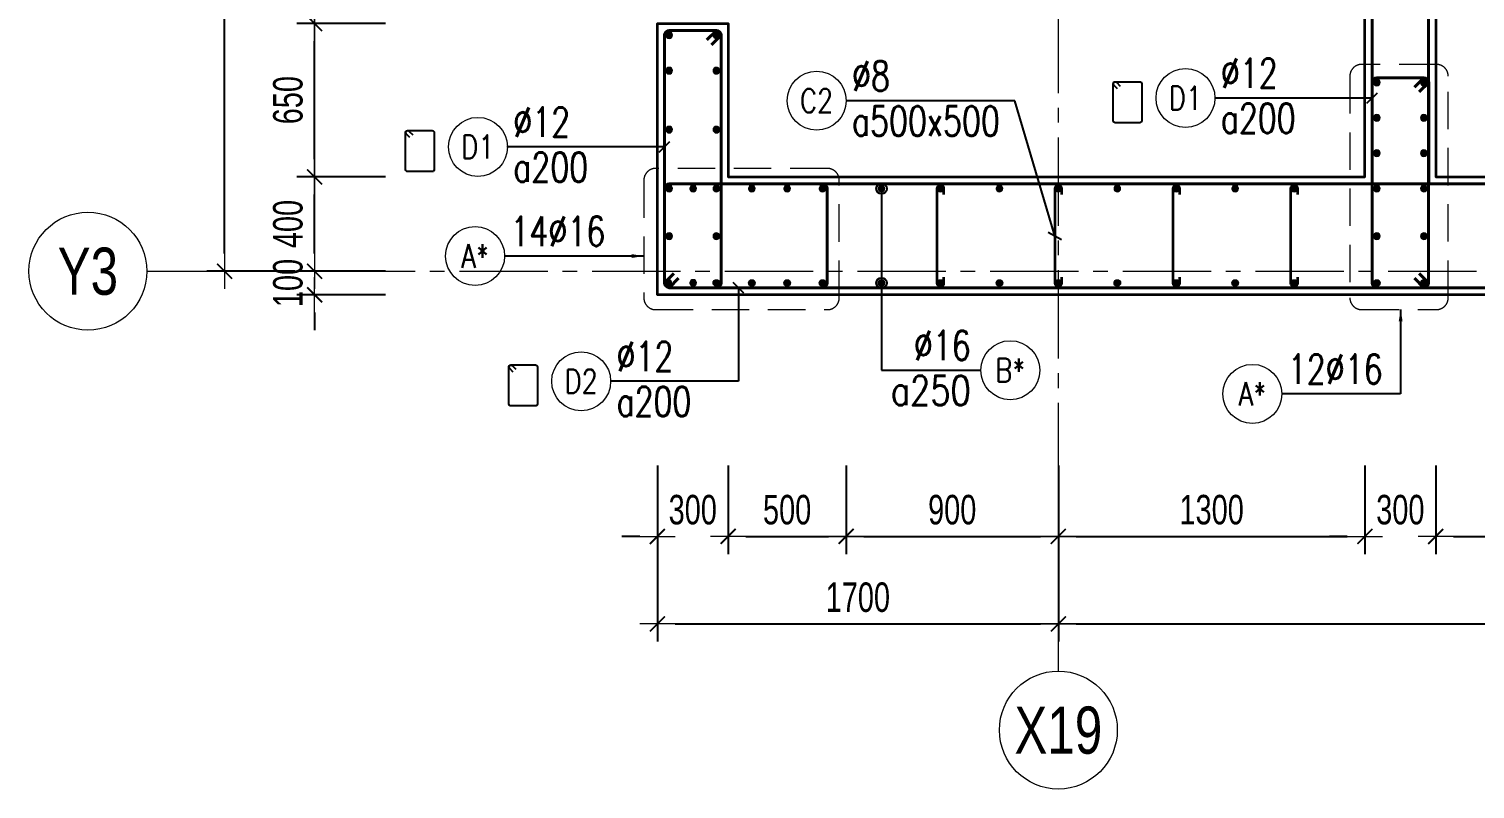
# Model space of a CAD drawing. Header units: millimetres. Extents: x 738475 to 1279438, y -34239 to 156422.
# Drawn here: x 1081747 to 1087879, y 22751 to 25973 of the extents above; entities that cross this region are included whole.
import ezdxf
from ezdxf.enums import TextEntityAlignment as Align

# ---------------------------------------------------------------- set-up
doc = ezdxf.new("R2010")
doc.units = ezdxf.units.MM
doc.header["$MEASUREMENT"] = 0
for name, pattern in [('HIDDEN2', [4.7625, 3.175, -1.5875]), ('HT_Dim Grid$0$CENTER2', [1.125, 0.75, -0.125, 0.125, -0.125]), ('HT_Grid$0$CENTER2', [1.125, 0.75, -0.125, 0.125, -0.125])]:
    doc.linetypes.add(name, pattern=pattern)
doc.layers.get('0').update_dxf_attribs({"lineweight": 20})
doc.layers.get('Defpoints').update_dxf_attribs({"color": 151, "lineweight": 9})
for name, color, linetype, lineweight in [('HT_Dim Grid$0$NDC_S_AXIS', 5, 'HT_Dim Grid$0$CENTER2', 13), ('HT_Dim Grid$0$NDC_S_SYMBOL', 1, 'Continuous', 15), ('HT_Dim Grid$0$NDC_S_TEXT SYMBOL', 7, 'Continuous', 20), ('HT_Grid$0$NDC_S_AXIS', 5, 'HT_Grid$0$CENTER2', 13), ('KC-LEADER', 153, 'Continuous', 18), ('KC-THEP', 6, 'Continuous', 40), ('NDC_S_DIM', 1, 'Continuous', 15), ('NDC_S_HIDDEN', 8, 'HIDDEN2', 13), ('NDC_S_LEADER', 1, 'Continuous', 15), ('NDC_S_REBAR', 4, 'Continuous', 35), ('NDC_S_STIRRUP', 4, 'Continuous', 40), ('NDC_S_VN TEXT', 7, 'Continuous', 20), ('NDC_S_WALL', 6, 'Continuous', 35)]:
    doc.layers.add(name, color=color, linetype=linetype, lineweight=lineweight)
doc.layers.add('Ligature', color=1, linetype='Continuous')
doc.styles.add('HT_Dim Grid$0$NDC_ANNO', font='', dxfattribs={"width": 0.8})
doc.styles.add('NDC_ARIAL', font='arial.ttf', dxfattribs={"width": 0.85})
doc.styles.add('NDC_DIM', font='', dxfattribs={"width": 0.75})
doc.styles.add('NDC_EN TXT', font='romans.shx', dxfattribs={"width": 0.8})
doc.styles.get('HT_Dim Grid$0$NDC_ANNO').set_extended_font_data('Dotum')
doc.styles.get('NDC_DIM').set_extended_font_data('Dotum')
doc.dimstyles.new('NDC_1-50', dxfattribs={"dimscale": 50, "dimtxt": 2.5, "dimasz": 1, "dimexe": 1.5, "dimexo": 0, "dimgap": 0.8, "dimtad": 1, "dimdec": 0, "dimdsep": 46, "dimtxsty": 'NDC_ARIAL', "dimblk": 'DIMMARK', "dimcen": 49999.938995, "dimdle": 1.5, "dimclrd": 1, "dimclre": 1, "dimclrt": 3, "dimadec": 0, "dimazin": 0, "dimtfac": 1, "dimtdec": 0, "dimtix": 1, "dimtmove": 2, "dimatfit": 3, "dimfxl": 1, "dimarcsym": 0})
doc.dimstyles.new('NDC_dim_30', dxfattribs={"dimscale": 30, "dimtxt": 2.5, "dimasz": 1.5, "dimexe": 1.5, "dimexo": 2.5, "dimgap": 1, "dimtad": 1, "dimdec": 0, "dimzin": 0, "dimdsep": 46, "dimtxsty": 'NDC_DIM', "dimblk": 'DIMMARK', "dimcen": 0.09, "dimdle": 1.2, "dimclrd": 1, "dimclre": 1, "dimclrt": 3, "dimadec": 0, "dimazin": 0, "dimtfac": 1, "dimtdec": 0, "dimtix": 1, "dimtofl": 0, "dimtmove": 0, "dimatfit": 3, "dimfxl": 6, "dimfxlon": 1, "dimtolj": 1, "dimtzin": 0, "dimarcsym": 0})
doc.dimstyles.new('NDC_dim_50', dxfattribs={"dimscale": 50, "dimtxt": 2.5, "dimasz": 1.5, "dimexe": 1.5, "dimexo": 2.5, "dimgap": 1, "dimtad": 1, "dimdec": 0, "dimzin": 0, "dimdsep": 46, "dimtxsty": 'NDC_DIM', "dimblk": 'DIMMARK', "dimcen": 0.09, "dimdle": 1.2, "dimclrd": 1, "dimclre": 1, "dimclrt": 3, "dimadec": 0, "dimazin": 0, "dimtfac": 1, "dimtdec": 0, "dimtix": 1, "dimtofl": 0, "dimtmove": 0, "dimatfit": 3, "dimfxl": 6, "dimfxlon": 1, "dimtolj": 1, "dimtzin": 0, "dimarcsym": 0})

# ---------------------------------------------------------------- blocks, each defined once
blk = doc.blocks.new('THEP')
at = {"layer": 'KC-LEADER', "color": 6}
blk.add_circle((0, 0), 14, dxfattribs=at)
at = {"layer": 'KC-THEP'}
for p, q in [((-14, 0), (14, 0)), ((9.9, 9.9), (-9.9, -9.9)), ((-9.9, 9.9), (9.9, -9.9)), ((0, 14), (0, -14))]:
    blk.add_line(p, q, dxfattribs=at)
blk = doc.blocks.new('DIMMARK')
at = {"layer": 'NDC_S_DIM', "color": 1}
blk.add_line((-1.5, 0), (1, 0), dxfattribs=at)
at = {"layer": 'NDC_S_DIM', "color": 2, "const_width": 0.1}
blk.add_lwpolyline([(-0.424, -0.424), (0.424, 0.424)], dxfattribs=at)
blk = doc.blocks.new('*U13')
blk.add_circle((-2.5, 0), 2.5)
at = {"layer": 'NDC_S_VN TEXT', "color": 3, "style": 'NDC_EN TXT', "width": 0.75}
blk.add_attdef('DK1', (0.5, 0.85), '', height=2.5, dxfattribs=at)
at = {"layer": 'NDC_S_VN TEXT', "color": 7, "style": 'NDC_EN TXT', "width": 0.8}
blk.add_attdef('SH2', text='', height=2, dxfattribs=at).set_placement((-2.5, 0), align=Align.MIDDLE)
blk = doc.blocks.new('*U11')
blk.add_circle((-2.5, 0), 2.5)
at = {"layer": 'NDC_S_VN TEXT', "color": 3, "style": 'NDC_EN TXT', "width": 0.75}
for tag, p in [('DK1', (0.5, 0.85)), ('KC1', (0.5, -2.97))]:
    blk.add_attdef(tag, p, '', height=2.5, dxfattribs=at)
at = {"layer": 'NDC_S_VN TEXT', "color": 7, "style": 'NDC_EN TXT', "width": 0.8}
blk.add_attdef('SH2', text='', height=2, dxfattribs=at).set_placement((-2.5, 0), align=Align.MIDDLE)
blk = doc.blocks.new('*U10')
blk.add_circle((2.5, 0), 2.5)
at = {"layer": 'NDC_S_VN TEXT', "color": 3, "style": 'NDC_EN TXT'}
for tag, width, p in [('DK2', 0.75, (-0.85, 0.85)), ('KC2', 0.8, (-0.85, -2.97))]:
    blk.add_attdef(tag, text='', height=2.5, dxfattribs=dict(at, width=width)).set_placement(p, align=Align.RIGHT)
at = {"layer": 'NDC_S_VN TEXT', "color": 7, "style": 'NDC_EN TXT', "width": 0.8}
blk.add_attdef('SH3', text='', height=2, dxfattribs=at).set_placement((2.5, 0), align=Align.MIDDLE)
blk = doc.blocks.new('*U12')
blk.add_circle((-2.5, 0), 2.5)
at = {"layer": 'NDC_S_VN TEXT', "color": 3, "style": 'NDC_EN TXT', "width": 0.75}
for tag, p in [('DK1', (0.5, 0.85)), ('KC1', (0.5, -2.97))]:
    blk.add_attdef(tag, p, '', height=2.5, dxfattribs=at)
at = {"layer": 'NDC_S_VN TEXT', "color": 7, "style": 'NDC_EN TXT', "width": 0.8}
blk.add_attdef('SH2', text='', height=2, dxfattribs=at).set_placement((-2.5, 0), align=Align.MIDDLE)
blk = doc.blocks.new('*D862')
at = {"layer": 'Defpoints', "color": 0, "transparency": 16777216}
for p in [(1082958.3, 25346.2), (1084711.7, 25346.2), (1084411.7, 24946.2)]:
    blk.add_point(p, dxfattribs=at)
at = {"layer": 'NDC_S_DIM', "color": 1, "lineweight": -2, "transparency": 16777216}
for p, q in [((1083258.3, 25346.2), (1082883.3, 25346.2)), ((1082958.3, 25021.2), (1082958.3, 25271.2)), ((1083258.3, 24946.2), (1082883.3, 24946.2))]:
    blk.add_line(p, q, dxfattribs=at)
at = {"layer": 'NDC_S_DIM', "color": 1, "lineweight": -2, "transparency": 16777216, "xscale": 75, "yscale": 75, "zscale": 75}
for p, rotation in [((1082958.3, 25346.2), 90), ((1082958.3, 24946.2), 270)]:
    blk.add_blockref('DIMMARK', p, dxfattribs=dict(at, rotation=rotation))
at = {"layer": 'NDC_S_DIM', "color": 3, "transparency": 16777216, "insert": (1082845.7, 25146.2), "char_height": 125, "attachment_point": 5, "rotation": 90, "style": 'NDC_DIM'}
blk.add_mtext('\\A1;400', dxfattribs=at)
blk = doc.blocks.new('*D863')
at = {"layer": 'Defpoints', "color": 0, "transparency": 16777216}
for p in [(1082958.3, 25996.2), (1084711.7, 25996.2), (1084711.7, 25346.2)]:
    blk.add_point(p, dxfattribs=at)
at = {"layer": 'NDC_S_DIM', "color": 1, "lineweight": -2, "transparency": 16777216}
for p, q in [((1083258.3, 25996.2), (1082883.3, 25996.2)), ((1082958.3, 25421.2), (1082958.3, 25921.2)), ((1083258.3, 25346.2), (1082883.3, 25346.2))]:
    blk.add_line(p, q, dxfattribs=at)
at = {"layer": 'NDC_S_DIM', "color": 1, "lineweight": -2, "transparency": 16777216, "xscale": 75, "yscale": 75, "zscale": 75}
for p, rotation in [((1082958.3, 25996.2), 90), ((1082958.3, 25346.2), 270)]:
    blk.add_blockref('DIMMARK', p, dxfattribs=dict(at, rotation=rotation))
at = {"layer": 'NDC_S_DIM', "color": 3, "transparency": 16777216, "insert": (1082845.7, 25671.2), "char_height": 125, "attachment_point": 5, "rotation": 90, "style": 'NDC_DIM'}
blk.add_mtext('\\A1;650', dxfattribs=at)
blk = doc.blocks.new('*D866')
at = {"layer": 'Defpoints', "color": 0, "transparency": 16777216}
for p in [(1082576.4, 33946.2), (1084411.7, 33946.2), (1084411.7, 24946.2)]:
    blk.add_point(p, dxfattribs=at)
at = {"layer": 'NDC_S_DIM', "color": 1, "lineweight": -2, "transparency": 16777216}
for p, q in [((1082876.4, 33946.2), (1082501.4, 33946.2)), ((1082576.4, 25021.2), (1082576.4, 33871.2)), ((1082876.4, 24946.2), (1082501.4, 24946.2))]:
    blk.add_line(p, q, dxfattribs=at)
at = {"layer": 'NDC_S_DIM', "color": 1, "lineweight": -2, "transparency": 16777216, "xscale": 75, "yscale": 75, "zscale": 75}
for p, rotation in [((1082576.4, 33946.2), 90), ((1082576.4, 24946.2), 270)]:
    blk.add_blockref('DIMMARK', p, dxfattribs=dict(at, rotation=rotation))
at = {"layer": 'NDC_S_DIM', "color": 3, "transparency": 16777216, "insert": (1082463.8, 29446.2), "char_height": 125, "attachment_point": 5, "rotation": 90, "style": 'NDC_DIM'}
blk.add_mtext('\\A1;9000', dxfattribs=at)
blk = doc.blocks.new('*D867')
at = {"layer": 'Defpoints', "color": 0, "transparency": 16777216}
for p in [(1084711.7, 25346.2), (1084411.7, 24846.2), (1084711.7, 23822)]:
    blk.add_point(p, dxfattribs=at)
at = {"layer": 'NDC_S_DIM', "color": 1, "lineweight": -2, "transparency": 16777216}
for p, q in [((1084411.7, 24122), (1084411.7, 23747)), ((1084711.7, 24122), (1084711.7, 23747)), ((1084336.7, 23822), (1084261.7, 23822)), ((1084786.7, 23822), (1084861.7, 23822))]:
    blk.add_line(p, q, dxfattribs=at)
at = {"layer": 'NDC_S_DIM', "color": 1, "lineweight": -2, "transparency": 16777216, "xscale": 75, "yscale": 75, "zscale": 75}
blk.add_blockref('DIMMARK', (1084411.7, 23822), dxfattribs=at)
at = {"layer": 'NDC_S_DIM', "color": 1, "lineweight": -2, "transparency": 16777216, "xscale": 75, "yscale": 75, "zscale": 75, "rotation": 180}
blk.add_blockref('DIMMARK', (1084711.7, 23822), dxfattribs=at)
at = {"layer": 'NDC_S_DIM', "color": 3, "transparency": 16777216, "insert": (1084561.7, 23934.6), "char_height": 125, "attachment_point": 5, "style": 'NDC_DIM'}
blk.add_mtext('\\A1;300', dxfattribs=at)
blk = doc.blocks.new('*D868')
at = {"layer": 'Defpoints', "color": 0, "transparency": 16777216}
for p in [(1084711.7, 25346.2), (1085211.8, 25120.3), (1085211.8, 23822)]:
    blk.add_point(p, dxfattribs=at)
at = {"layer": 'NDC_S_DIM', "color": 1, "lineweight": -2, "transparency": 16777216}
for p, q in [((1084711.7, 24122), (1084711.7, 23747)), ((1085211.8, 24122), (1085211.8, 23747)), ((1084786.7, 23822), (1085136.8, 23822))]:
    blk.add_line(p, q, dxfattribs=at)
at = {"layer": 'NDC_S_DIM', "color": 1, "lineweight": -2, "transparency": 16777216, "xscale": 75, "yscale": 75, "zscale": 75, "rotation": 180}
blk.add_blockref('DIMMARK', (1084711.7, 23822), dxfattribs=at)
at = {"layer": 'NDC_S_DIM', "color": 1, "lineweight": -2, "transparency": 16777216, "xscale": 75, "yscale": 75, "zscale": 75}
blk.add_blockref('DIMMARK', (1085211.8, 23822), dxfattribs=at)
at = {"layer": 'NDC_S_DIM', "color": 3, "transparency": 16777216, "insert": (1084961.8, 23934.6), "char_height": 125, "attachment_point": 5, "style": 'NDC_DIM'}
blk.add_mtext('\\A1;500', dxfattribs=at)
blk = doc.blocks.new('*D869')
at = {"layer": 'Defpoints', "color": 0, "transparency": 16777216}
for p in [(1087411.7, 25346.2), (1087711.7, 25346.2), (1087711.7, 23822)]:
    blk.add_point(p, dxfattribs=at)
at = {"layer": 'NDC_S_DIM', "color": 1, "lineweight": -2, "transparency": 16777216}
for p, q in [((1087411.7, 24122), (1087411.7, 23747)), ((1087711.7, 24122), (1087711.7, 23747)), ((1087336.7, 23822), (1087261.7, 23822)), ((1087786.7, 23822), (1087861.7, 23822))]:
    blk.add_line(p, q, dxfattribs=at)
at = {"layer": 'NDC_S_DIM', "color": 1, "lineweight": -2, "transparency": 16777216, "xscale": 75, "yscale": 75, "zscale": 75}
blk.add_blockref('DIMMARK', (1087411.7, 23822), dxfattribs=at)
at = {"layer": 'NDC_S_DIM', "color": 1, "lineweight": -2, "transparency": 16777216, "xscale": 75, "yscale": 75, "zscale": 75, "rotation": 180}
blk.add_blockref('DIMMARK', (1087711.7, 23822), dxfattribs=at)
at = {"layer": 'NDC_S_DIM', "color": 3, "transparency": 16777216, "insert": (1087561.7, 23934.6), "char_height": 125, "attachment_point": 5, "style": 'NDC_DIM'}
blk.add_mtext('\\A1;300', dxfattribs=at)
blk = doc.blocks.new('*D870')
at = {"layer": 'Defpoints', "color": 0, "transparency": 16777216}
for p in [(1087711.7, 25346.2), (1089911.3, 25093.9), (1089911.3, 23822)]:
    blk.add_point(p, dxfattribs=at)
at = {"layer": 'NDC_S_DIM', "color": 1, "lineweight": -2, "transparency": 16777216}
for p, q in [((1087711.7, 24122), (1087711.7, 23747)), ((1089911.3, 24122), (1089911.3, 23747)), ((1087786.7, 23822), (1089836.3, 23822))]:
    blk.add_line(p, q, dxfattribs=at)
at = {"layer": 'NDC_S_DIM', "color": 1, "lineweight": -2, "transparency": 16777216, "xscale": 75, "yscale": 75, "zscale": 75, "rotation": 180}
blk.add_blockref('DIMMARK', (1087711.7, 23822), dxfattribs=at)
at = {"layer": 'NDC_S_DIM', "color": 1, "lineweight": -2, "transparency": 16777216, "xscale": 75, "yscale": 75, "zscale": 75}
blk.add_blockref('DIMMARK', (1089911.3, 23822), dxfattribs=at)
at = {"layer": 'NDC_S_DIM', "color": 3, "transparency": 16777216, "insert": (1088811.5, 23934.6), "char_height": 125, "attachment_point": 5, "style": 'NDC_DIM'}
blk.add_mtext('\\A1;2200', dxfattribs=at)
blk = doc.blocks.new('*D873')
at = {"layer": 'Defpoints', "color": 0, "transparency": 16777216}
for p in [(1084411.7, 24920), (1086111.7, 24678.1), (1086111.7, 23450.9)]:
    blk.add_point(p, dxfattribs=at)
at = {"layer": 'NDC_S_DIM', "color": 1, "lineweight": -2, "transparency": 16777216}
for p, q in [((1084411.7, 23750.9), (1084411.7, 23375.9)), ((1086111.7, 23750.9), (1086111.7, 23375.9)), ((1084486.7, 23450.9), (1086036.7, 23450.9))]:
    blk.add_line(p, q, dxfattribs=at)
at = {"layer": 'NDC_S_DIM', "color": 1, "lineweight": -2, "transparency": 16777216, "xscale": 75, "yscale": 75, "zscale": 75, "rotation": 180}
blk.add_blockref('DIMMARK', (1084411.7, 23450.9), dxfattribs=at)
at = {"layer": 'NDC_S_DIM', "color": 1, "lineweight": -2, "transparency": 16777216, "xscale": 75, "yscale": 75, "zscale": 75}
blk.add_blockref('DIMMARK', (1086111.7, 23450.9), dxfattribs=at)
at = {"layer": 'NDC_S_DIM', "color": 3, "transparency": 16777216, "insert": (1085261.7, 23563.5), "char_height": 125, "attachment_point": 5, "style": 'NDC_DIM'}
blk.add_mtext('\\A1;1700', dxfattribs=at)
blk = doc.blocks.new('*U19')
at = {"layer": 'HT_Dim Grid$0$NDC_S_SYMBOL'}
blk.add_line((0, 5), (0, 9), dxfattribs=at)
blk.add_circle((0, 0), 5, dxfattribs=at)
at = {"layer": 'HT_Dim Grid$0$NDC_S_TEXT SYMBOL', "color": 7, "style": 'HT_Dim Grid$0$NDC_ANNO', "width": 0.8}
blk.add_attdef('GRID', text='', height=4, dxfattribs=at).set_placement((0, 0), align=Align.MIDDLE)
blk = doc.blocks.new('*D898')
at = {"layer": 'Defpoints', "color": 0, "ltscale": 200, "transparency": 16777216}
for p in [(1085211.8, 25120.3), (1086111.7, 24678.1), (1086111.7, 23822)]:
    blk.add_point(p, dxfattribs=at)
at = {"layer": 'NDC_S_DIM', "color": 1, "lineweight": -2, "ltscale": 200, "transparency": 16777216}
for p, q in [((1085211.8, 24122), (1085211.8, 23747)), ((1086111.7, 24122), (1086111.7, 23747)), ((1085286.8, 23822), (1086036.7, 23822))]:
    blk.add_line(p, q, dxfattribs=at)
at = {"layer": 'NDC_S_DIM', "color": 1, "lineweight": -2, "ltscale": 200, "transparency": 16777216, "xscale": 75, "yscale": 75, "zscale": 75, "rotation": 180}
blk.add_blockref('DIMMARK', (1085211.8, 23822), dxfattribs=at)
at = {"layer": 'NDC_S_DIM', "color": 1, "lineweight": -2, "ltscale": 200, "transparency": 16777216, "xscale": 75, "yscale": 75, "zscale": 75}
blk.add_blockref('DIMMARK', (1086111.7, 23822), dxfattribs=at)
at = {"layer": 'NDC_S_DIM', "color": 3, "ltscale": 200, "transparency": 16777216, "insert": (1085661.8, 23934.6), "char_height": 125, "attachment_point": 5, "style": 'NDC_DIM'}
blk.add_mtext('\\A1;900', dxfattribs=at)
blk = doc.blocks.new('*D899')
at = {"layer": 'Defpoints', "color": 0, "ltscale": 200, "transparency": 16777216}
for p in [(1087411.7, 25346.2), (1086111.7, 24678.1), (1087411.7, 23822)]:
    blk.add_point(p, dxfattribs=at)
at = {"layer": 'NDC_S_DIM', "color": 1, "lineweight": -2, "ltscale": 200, "transparency": 16777216}
for p, q in [((1086111.7, 24122), (1086111.7, 23747)), ((1087411.7, 24122), (1087411.7, 23747)), ((1086186.7, 23822), (1087336.7, 23822))]:
    blk.add_line(p, q, dxfattribs=at)
at = {"layer": 'NDC_S_DIM', "color": 1, "lineweight": -2, "ltscale": 200, "transparency": 16777216, "xscale": 75, "yscale": 75, "zscale": 75, "rotation": 180}
blk.add_blockref('DIMMARK', (1086111.7, 23822), dxfattribs=at)
at = {"layer": 'NDC_S_DIM', "color": 1, "lineweight": -2, "ltscale": 200, "transparency": 16777216, "xscale": 75, "yscale": 75, "zscale": 75}
blk.add_blockref('DIMMARK', (1087411.7, 23822), dxfattribs=at)
at = {"layer": 'NDC_S_DIM', "color": 3, "ltscale": 200, "transparency": 16777216, "insert": (1086761.7, 23934.6), "char_height": 125, "attachment_point": 5, "style": 'NDC_DIM'}
blk.add_mtext('\\A1;1300', dxfattribs=at)
blk = doc.blocks.new('*D900')
at = {"layer": 'Defpoints', "color": 0, "ltscale": 200, "transparency": 16777216}
for p in [(1090711.7, 25062.8), (1086111.7, 24678.1), (1090711.7, 23450.9)]:
    blk.add_point(p, dxfattribs=at)
at = {"layer": 'NDC_S_DIM', "color": 1, "lineweight": -2, "ltscale": 200, "transparency": 16777216}
for p, q in [((1086111.7, 23750.9), (1086111.7, 23375.9)), ((1090711.7, 23750.9), (1090711.7, 23375.9)), ((1086186.7, 23450.9), (1090636.7, 23450.9))]:
    blk.add_line(p, q, dxfattribs=at)
at = {"layer": 'NDC_S_DIM', "color": 1, "lineweight": -2, "ltscale": 200, "transparency": 16777216, "xscale": 75, "yscale": 75, "zscale": 75, "rotation": 180}
blk.add_blockref('DIMMARK', (1086111.7, 23450.9), dxfattribs=at)
at = {"layer": 'NDC_S_DIM', "color": 1, "lineweight": -2, "ltscale": 200, "transparency": 16777216, "xscale": 75, "yscale": 75, "zscale": 75}
blk.add_blockref('DIMMARK', (1090711.7, 23450.9), dxfattribs=at)
at = {"layer": 'NDC_S_DIM', "color": 3, "ltscale": 200, "transparency": 16777216, "insert": (1088411.7, 23563.5), "char_height": 125, "attachment_point": 5, "style": 'NDC_DIM'}
blk.add_mtext('\\A1;4600', dxfattribs=at)
blk = doc.blocks.new('*U20')
at = {"layer": 'HT_Dim Grid$0$NDC_S_SYMBOL'}
blk.add_line((5, 0), (9, 0), dxfattribs=at)
blk.add_circle((0, 0), 5, dxfattribs=at)
at = {"layer": 'HT_Dim Grid$0$NDC_S_TEXT SYMBOL', "color": 7, "style": 'HT_Dim Grid$0$NDC_ANNO', "width": 0.8}
blk.add_attdef('GRID', text='', height=4, rotation=270, dxfattribs=at).set_placement((0, 0), align=Align.MIDDLE)
blk = doc.blocks.new('*D904')
at = {"layer": 'Defpoints', "color": 0, "ltscale": 200, "transparency": 16777216}
for p in [(1084411.7, 24946.2), (1082958.3, 24846.2), (1084411.7, 24846.2)]:
    blk.add_point(p, dxfattribs=at)
at = {"layer": 'NDC_S_DIM', "color": 1, "lineweight": -2, "ltscale": 200, "transparency": 16777216}
for p, q in [((1082958.3, 25021.2), (1082958.3, 25096.2)), ((1083258.3, 24946.2), (1082883.3, 24946.2)), ((1083258.3, 24846.2), (1082883.3, 24846.2)), ((1082958.3, 24771.2), (1082958.3, 24696.2))]:
    blk.add_line(p, q, dxfattribs=at)
at = {"layer": 'NDC_S_DIM', "color": 1, "lineweight": -2, "ltscale": 200, "transparency": 16777216, "xscale": 75, "yscale": 75, "zscale": 75}
for p, rotation in [((1082958.3, 24946.2), 270), ((1082958.3, 24846.2), 90)]:
    blk.add_blockref('DIMMARK', p, dxfattribs=dict(at, rotation=rotation))
at = {"layer": 'NDC_S_DIM', "color": 3, "ltscale": 200, "transparency": 16777216, "insert": (1082845.7, 24896.2), "char_height": 125, "attachment_point": 5, "rotation": 90, "style": 'NDC_DIM'}
blk.add_mtext('\\A1;100', dxfattribs=at)
blk = doc.blocks.new('*D894')
at = {"layer": 'Defpoints', "color": 0, "ltscale": 200, "transparency": 16777216}
for p in [(1082958.3, 27396.2), (1084499.1, 27396.2), (1084711.7, 25996.2)]:
    blk.add_point(p, dxfattribs=at)
at = {"layer": 'NDC_S_DIM', "color": 1, "lineweight": -2, "ltscale": 200, "transparency": 16777216}
for p, q in [((1083258.3, 27396.2), (1082883.3, 27396.2)), ((1082958.3, 26071.2), (1082958.3, 27321.2)), ((1083258.3, 25996.2), (1082883.3, 25996.2))]:
    blk.add_line(p, q, dxfattribs=at)
at = {"layer": 'NDC_S_DIM', "color": 1, "lineweight": -2, "ltscale": 200, "transparency": 16777216, "xscale": 75, "yscale": 75, "zscale": 75}
for p, rotation in [((1082958.3, 27396.2), 90), ((1082958.3, 25996.2), 270)]:
    blk.add_blockref('DIMMARK', p, dxfattribs=dict(at, rotation=rotation))
at = {"layer": 'NDC_S_DIM', "color": 3, "ltscale": 200, "transparency": 16777216, "insert": (1082845.7, 26696.2), "char_height": 125, "attachment_point": 5, "rotation": 90, "style": 'NDC_DIM'}
blk.add_mtext('\\A1;1400', dxfattribs=at)

msp = doc.modelspace()

# ---------------------------------------------------------------- linework, layer by layer
at = {"layer": 'HT_Grid$0$NDC_S_AXIS', "ltscale": 500}
for p, q in [((1086111.717, 23450.946), (1086111.717, 35441.545)), ((1082447.184, 24946.245), (1092477.672, 24946.245))]:
    msp.add_line(p, q, dxfattribs=at)
at = {"layer": 'Ligature'}
for points in [[(1086362.856, 25719.283), (1086346.89, 25735.249, -0.66817864), (1086352.664, 25749.187), (1086457.293, 25749.187, -0.41421356), (1086465.457, 25741.023), (1086465.457, 25583.915, -0.41421356), (1086457.293, 25575.75), (1086352.664, 25575.75, -0.41421356), (1086344.499, 25583.915), (1086344.499, 25741.023, -0.66817864), (1086358.437, 25746.796), (1086374.403, 25730.83)], [(1083362.856, 25512.285), (1083346.89, 25528.251, -0.66817864), (1083352.664, 25542.189), (1083457.293, 25542.189, -0.41421356), (1083465.457, 25534.024), (1083465.457, 25376.917, -0.41421356), (1083457.293, 25368.752), (1083352.664, 25368.752, -0.41421356), (1083344.499, 25376.917), (1083344.499, 25534.024, -0.66817864), (1083358.437, 25539.798), (1083374.403, 25523.832)], [(1083800.668, 24518.684), (1083784.702, 24534.65, -0.66817864), (1083790.476, 24548.588), (1083895.105, 24548.588, -0.41421356), (1083903.27, 24540.423), (1083903.269, 24383.315, -0.41421356), (1083895.105, 24375.151), (1083790.476, 24375.151, -0.41421356), (1083782.311, 24383.315), (1083782.311, 24540.423, -0.66817864), (1083796.249, 24546.196), (1083812.215, 24530.231)]]:
    msp.add_lwpolyline(points, format="xyb", dxfattribs=at)
at = {"layer": 'NDC_S_HIDDEN', "ltscale": 50}
for points in [[(1087397.634, 24783.464), (1087714.785, 24783.464, 0.41421356), (1087764.785, 24833.464), (1087764.785, 25772.795, 0.41421356), (1087714.785, 25822.795), (1087397.634, 25822.795, 0.41421356), (1087347.634, 25772.795), (1087347.634, 24833.464, 0.41421356)], [(1084404.316, 24783.158), (1085132.822, 24783.158, 0.41421356), (1085182.822, 24833.158), (1085182.822, 25331.862, 0.41421356), (1085132.822, 25381.862), (1084404.316, 25381.862, 0.41421356), (1084354.316, 25331.862), (1084354.316, 24833.158, 0.41421356)]]:
    msp.add_lwpolyline(points, format="xyb", close=True, dxfattribs=at)
at = {"layer": 'NDC_S_REBAR'}
for points in [[(1085626.717, 25271.245), (1085626.717, 25296.245, 1), (1085596.717, 25296.245), (1085596.717, 24896.245, 1), (1085626.717, 24896.245), (1085626.717, 24921.245)], [(1086126.717, 25271.245), (1086126.717, 25296.245, 1), (1086096.717, 25296.245), (1086096.717, 24896.245, 1), (1086126.717, 24896.245), (1086126.717, 24921.245)], [(1086626.717, 25271.245), (1086626.717, 25296.245, 1), (1086596.717, 25296.245), (1086596.717, 24896.245, 1), (1086626.717, 24896.245), (1086626.717, 24921.245)], [(1087126.717, 25271.245), (1087126.717, 25296.245, 1), (1087096.717, 25296.245), (1087096.717, 24896.245, 1), (1087126.717, 24896.245), (1087126.717, 24921.245)]]:
    msp.add_lwpolyline(points, format="xyb", dxfattribs=at)
at = {"layer": 'NDC_S_STIRRUP'}
for points in [[(1087641.717, 24936.245), (1087681.717, 24896.245, -0.41421356), (1087661.717, 24876.245), (1087461.717, 24876.245, -0.41421356), (1087441.717, 24896.245), (1087441.717, 33996.245, -0.41421356), (1087461.717, 34016.245), (1087661.717, 34016.245, -0.41421356), (1087681.717, 33996.245), (1087681.717, 24896.245, -0.41421356), (1087661.717, 24876.245), (1087621.717, 24916.245)], [(1084641.828, 25906.245), (1084681.828, 25946.245, 0.41421356), (1084661.828, 25966.245), (1084461.828, 25966.245, 0.41421356), (1084441.828, 25946.245), (1084441.717, 24896.245, 0.41421356), (1084461.717, 24876.245), (1084661.717, 24876.245, 0.41421356), (1084681.717, 24896.245), (1084681.828, 25946.245, 0.41421356), (1084661.828, 25966.245), (1084621.828, 25926.245)], [(1087641.828, 25706.245), (1087681.828, 25746.245, 0.41421356), (1087661.828, 25766.245), (1087461.828, 25766.245, 0.41421356), (1087441.828, 25746.245), (1087441.717, 24896.245, 0.41421356), (1087461.717, 24876.245), (1087661.717, 24876.245, 0.41421356), (1087681.717, 24896.245), (1087681.828, 25746.245, 0.41421356), (1087661.828, 25766.245), (1087621.828, 25726.245)], [(1084501.717, 24916.245), (1084461.717, 24876.245, -0.41421356), (1084441.717, 24896.245), (1084441.717, 25296.245, -0.41421356), (1084461.717, 25316.245), (1085111.717, 25316.245, -0.41421356), (1085131.717, 25296.245), (1085131.717, 24896.245, -0.41421356), (1085111.717, 24876.245), (1084461.717, 24876.245, -0.41421356), (1084441.717, 24896.245), (1084481.717, 24936.245)], [(1084501.717, 24916.245), (1084461.717, 24876.245, -0.41421356), (1084441.717, 24896.245), (1084441.717, 25296.245, -0.41421356), (1084461.717, 25316.245), (1090661.717, 25316.245, -0.41421356), (1090681.717, 25296.245), (1090681.717, 24896.245, -0.41421356), (1090661.717, 24876.245), (1084461.717, 24876.245, -0.41421356), (1084441.717, 24896.245), (1084481.717, 24936.245)]]:
    msp.add_lwpolyline(points, format="xyb", dxfattribs=at)
at = {"layer": 'NDC_S_WALL'}
msp.add_lwpolyline([(1087711.717, 33546.245), (1087711.717, 25346.245), (1090411.717, 25346.245), (1090411.717, 25996.245), (1090711.717, 25996.245), (1090711.717, 24846.245), (1084411.717, 24846.245), (1084411.717, 25996.245), (1084711.717, 25996.245), (1084711.717, 25346.245), (1087411.717, 25346.245), (1087411.717, 30746.245), (1084711.717, 30746.245), (1084711.717, 30096.245), (1084411.717, 30096.245), (1084411.717, 34046.245)], dxfattribs=at)

# ---------------------------------------------------------------- block references
at = {"layer": 'HT_Dim Grid$0$NDC_S_AXIS'}
ref = msp.add_blockref('*U20', (1081997.184, 24946.245), dxfattribs=dict(at, xscale=50, yscale=50, zscale=150))
ref.add_attrib('GRID', 'Y3', dxfattribs={"layer": 'HT_Dim Grid$0$NDC_S_TEXT SYMBOL', "color": 7, "height": 200, "style": 'HT_Dim Grid$0$NDC_ANNO', "width": 0.8}).set_placement((1081997.184, 24946.245), align=Align.MIDDLE)
at = {"layer": 'HT_Dim Grid$0$NDC_S_AXIS', "xscale": 50, "yscale": 50, "zscale": 50}
msp.add_blockref('*U19', (1086111.717, 23000.946), dxfattribs=at).add_auto_attribs({'GRID': 'X19'})
at = {"layer": 'KC-THEP', "xscale": -1, "rotation": 350.3314355636191}
for p in [(1084461.717, 25946.245), (1084661.717, 25946.245), (1084461.717, 25796.245), (1084661.717, 25796.245), (1087461.717, 25746.245), (1087661.717, 25746.245), (1087461.717, 25596.245), (1087661.717, 25596.245), (1084461.717, 25546.245), (1084661.717, 25546.245), (1087461.717, 25446.245), (1087661.717, 25446.245), (1084461.717, 25296.245), (1084563.456, 25296.245), (1084661.717, 25296.245), (1084811.717, 25296.245), (1084961.717, 25296.245), (1085111.717, 25296.245), (1085361.717, 25296.245), (1085611.717, 25296.245), (1085861.717, 25296.245), (1086111.717, 25296.245), (1086361.717, 25296.245), (1086611.717, 25296.245), (1086861.717, 25296.245), (1087111.717, 25296.245), (1087461.828, 25296.245), (1087661.828, 25296.245), (1084461.717, 25094.512), (1084661.717, 25094.512), (1087461.828, 25094.512), (1087661.828, 25094.512), (1084458.205, 24896.245), (1084563.456, 24896.245)]:
    msp.add_blockref('THEP', p, dxfattribs=at)
at = {"layer": 'KC-THEP', "rotation": 189.6685644363809}
for p in [(1084661.717, 24896.245), (1084811.717, 24896.245), (1084961.717, 24896.245), (1085111.717, 24896.245), (1085361.717, 24896.245), (1085611.717, 24896.245), (1085861.717, 24896.245), (1086111.717, 24896.245), (1086361.717, 24896.245), (1086611.717, 24896.245), (1086861.717, 24896.245), (1087111.717, 24896.245), (1087461.828, 24896.245), (1087661.828, 24896.245)]:
    msp.add_blockref('THEP', p, dxfattribs=at)
at = {"layer": 'NDC_S_VN TEXT', "xscale": 50, "yscale": 50, "zscale": 50}
for name, p, values in [('*U12', (1085211.88, 25668.838), {'SH2': 'C2', 'DK1': '%%c8', 'KC1': 'a500x500'}), ('*U11', (1086775.78, 25680.284), {'SH2': 'D1', 'DK1': '%%C12', 'KC1': 'a200'}), ('*U11', (1083775.78, 25473.286), {'SH2': 'D1', 'DK1': '%%C12', 'KC1': 'a200'}), ('*U13', (1083763.977, 25010.395), {'SH2': 'A*', 'DK1': '14%%C16'}), ('*U10', (1085782.799, 24526.533), {'SH3': 'B*', 'DK2': '%%C16', 'KC2': 'a250'}), ('*U11', (1084213.593, 24479.685), {'SH2': 'D2', 'DK1': '%%C12', 'KC1': 'a200'}), ('*U13', (1087059.651, 24426.233), {'SH2': 'A*', 'DK1': '12%%C16'})]:
    msp.add_blockref(name, p, dxfattribs=at).add_auto_attribs(values)

# ---------------------------------------------------------------- dimensions: what is measured, and where the dimension line sits
at = {"layer": 'NDC_S_DIM'}
for base, p2, picture, middle in [((1082576.411, 33946.245), (1084411.717, 33946.245), '*D866', (1082463.826, 29446.245)), ((1082958.314, 25346.245), (1084711.717, 25346.245), '*D862', (1082845.729, 25146.245))]:
    dim = msp.add_linear_dim(base=base, p1=(1084411.717, 24946.245), p2=p2, angle=90, dimstyle='NDC_dim_50', dxfattribs=at)
    dim.commit()
    dim.dimension.update_dxf_attribs({"geometry": picture, "text_midpoint": middle})
at = {"layer": 'NDC_S_DIM', "ltscale": 200}
for base, p1, p2, picture, middle in [((1082958.314, 27396.245), (1084711.717, 25996.245), (1084499.068, 27396.245), '*D894', (1082845.729, 26696.245)), ((1082958.314, 24846.245), (1084411.717, 24946.245), (1084411.717, 24846.245), '*D904', (1082845.729, 24896.245))]:
    dim = msp.add_linear_dim(base=base, p1=p1, p2=p2, angle=90, dimstyle='NDC_dim_50', override={"dimtmove": 1}, dxfattribs=at)
    dim.commit()
    dim.dimension.update_dxf_attribs({"geometry": picture, "text_midpoint": middle})
at = {"layer": 'NDC_S_DIM'}
dim = msp.add_linear_dim(base=(1082958.314, 25996.245), p1=(1084711.717, 25346.245), p2=(1084711.717, 25996.245), angle=90, dimstyle='NDC_dim_50', override={"dimtmove": 1}, dxfattribs=at)
dim.commit()
dim.dimension.update_dxf_attribs({"geometry": '*D863', "text_midpoint": (1082845.729, 25671.245)})
for base, p1, p2, picture, middle in [((1084711.717, 23821.972), (1084411.717, 24846.245), (1084711.717, 25346.245), '*D867', (1084561.717, 23934.557)), ((1086111.717, 23450.946), (1084411.717, 24919.991), (1086111.717, 24678.07), '*D873', (1085261.717, 23563.53))]:
    dim = msp.add_linear_dim(base=base, p1=p1, p2=p2, dimstyle='NDC_dim_50', dxfattribs=at)
    dim.commit()
    dim.dimension.update_dxf_attribs({"geometry": picture, "text_midpoint": middle})
for base, p1, p2, picture, middle in [((1085211.822, 23821.972), (1084711.717, 25346.245), (1085211.822, 25120.252), '*D868', (1084961.77, 23934.557)), ((1087711.717, 23821.972), (1087411.717, 25346.245), (1087711.717, 25346.245), '*D869', (1087561.717, 23934.557)), ((1089911.278, 23821.972), (1087711.717, 25346.245), (1089911.278, 25093.906), '*D870', (1088811.498, 23934.557))]:
    dim = msp.add_linear_dim(base=base, p1=p1, p2=p2, dimstyle='NDC_dim_50', override={"dimtmove": 1}, dxfattribs=at)
    dim.commit()
    dim.dimension.update_dxf_attribs({"geometry": picture, "text_midpoint": middle})
at = {"layer": 'NDC_S_DIM', "ltscale": 200}
for base, p1, p2, picture, middle in [((1087411.717, 23821.972), (1086111.717, 24678.07), (1087411.717, 25346.245), '*D899', (1086761.717, 23934.557)), ((1086111.717, 23821.972), (1085211.822, 25120.252), (1086111.717, 24678.07), '*D898', (1085661.77, 23934.557)), ((1090711.717, 23450.946), (1086111.717, 24678.07), (1090711.717, 25062.773), '*D900', (1088411.717, 23563.53))]:
    dim = msp.add_linear_dim(base=base, p1=p1, p2=p2, dimstyle='NDC_dim_50', override={"dimtmove": 1}, dxfattribs=at)
    dim.commit()
    dim.dimension.update_dxf_attribs({"geometry": picture, "text_midpoint": middle})

# ---------------------------------------------------------------- leaders
at = {"layer": 'NDC_S_LEADER'}
for points, override in [([(1087441.717, 25680.284), (1086773.706, 25680.284)], {"dimtad": 0, "dimldrblk": 'Oblique'}), ([(1086096.717, 25096.245), (1085927.199, 25668.837), (1085211.88, 25668.837)], {"dimtad": 0, "dimldrblk": 'Oblique'}), ([(1084441.717, 25473.286), (1083773.706, 25473.286)], {"dimtad": 0, "dimldrblk": 'Oblique'}), ([(1085362.187, 25296.245), (1085362.187, 24526.352), (1085782.798, 24526.352)], {"dimgap": 1, "dimtad": 0, "dimldrblk": 'Origin'}), ([(1084755.184, 24876.245), (1084755.184, 24479.685), (1084213.593, 24479.685)], {"dimgap": 1, "dimtad": 0, "dimldrblk": 'Oblique'}), ([(1085362.187, 24896.245), (1085362.187, 24526.352), (1085782.798, 24526.352)], {"dimgap": 1, "dimtad": 0, "dimldrblk": 'Origin'})]:
    msp.add_leader(points, dimstyle='NDC_dim_30', override=override, dxfattribs=at)
for points in [[(1084352.105, 25010.395), (1083763.977, 25010.395)], [(1087563.084, 24783.138), (1087563.084, 24426.233), (1087059.651, 24426.233)]]:
    msp.add_leader(points, dimstyle='NDC_1-50', dxfattribs=at)

doc.saveas('drawing.dxf')
